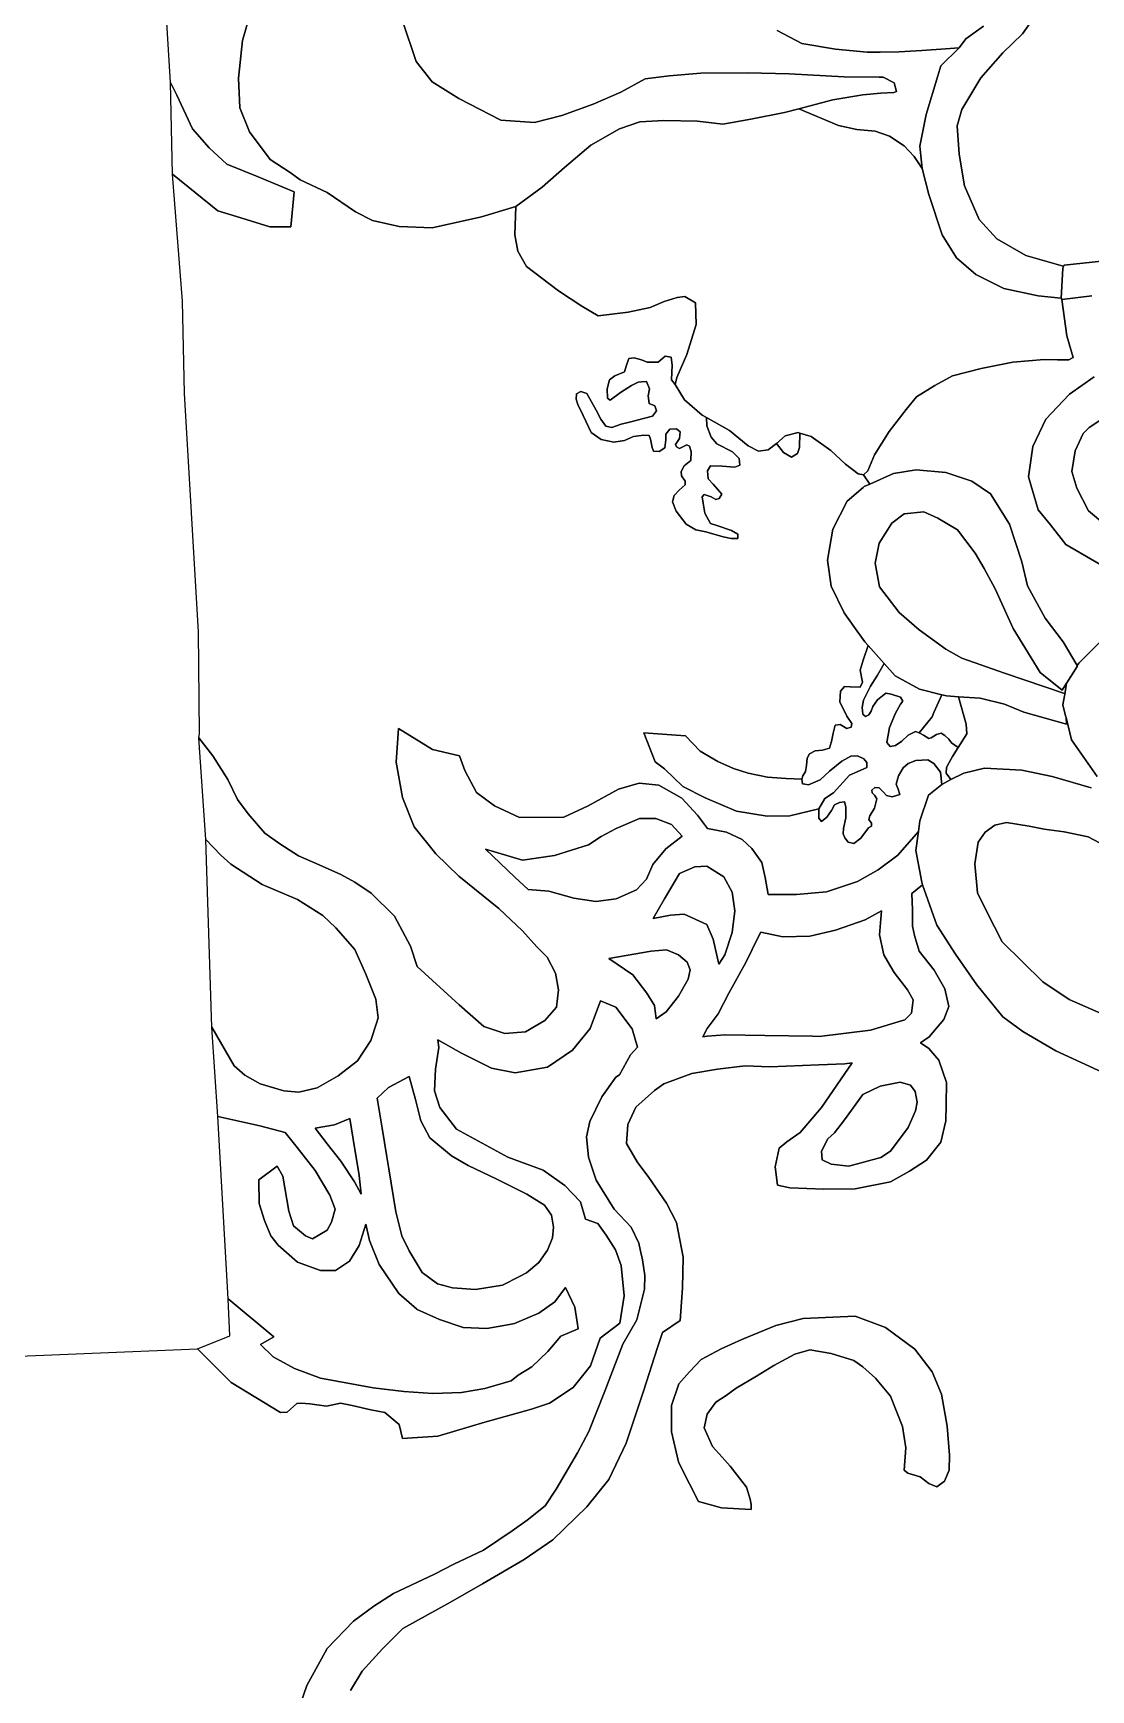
# Model space of a CAD drawing. Header units: inches. Extents: x 288635 to 1232953, y 676945 to 1655780.
# Drawn here: x 382226 to 400071, y 771791 to 799738 of the extents above; entities that cross this region are included whole.
import ezdxf

# ---------------------------------------------------------------- set-up
doc = ezdxf.new("R2010")
doc.units = ezdxf.units.IN
doc.header["$MEASUREMENT"] = 0

msp = doc.modelspace()

# ---------------------------------------------------------------- linework, layer by layer
at = {"color": 1}
for points in [[(385930.5212, 800218.0361), (385757.8008, 799613.5149), (385691.7607, 798978.5137), (385712.0808, 798480.6727), (385874.6411, 798074.2719), (386225.1618, 797606.9109), (386560.4425, 797388.4705), (386733.1628, 797261.4702), (387184.0137, 797049.8031), (387666.6147, 796724.6825), (387951.0952, 796577.3622), (388403.2161, 796475.762), (388403.2161, 796475.762), (388956.9372, 796455.442), (389790.0589, 796638.3223), (390369.1801, 796816.1227), (390355.016, 796333.654), (390400.7361, 796059.3335), (390548.0564, 795800.2529), (391086.5375, 795388.7721), (391482.7783, 795134.7716), (391757.0988, 794972.2113), (392265.0998, 795033.1714), (392635.9406, 795109.3716), (392869.621, 795210.9718), (393093.1415, 795277.0119), (393220.1417, 795297.3319), (393403.0221, 795190.6517), (393413.1821, 794824.891), (393255.7018, 794316.89), (393088.0615, 793930.8092), (393057.5814, 793808.889), (392994.9309, 793890.4323), (393007.631, 794138.0828), (392991.7559, 794271.4331), (392890.1557, 794290.4831), (392769.5055, 794185.7079), (392585.3551, 794185.7079), (392490.1049, 794230.158), (392363.1047, 794261.908), (392277.3795, 794249.208), (392229.7544, 794122.2078), (392204.3543, 794026.9576), (392039.254, 793957.1074), (391947.1788, 793890.4323), (391909.0788, 793738.032), (391918.6038, 793579.2817), (391959.8789, 793547.5316), (392134.5042, 793677.7069), (392321.8296, 793795.1821), (392432.9548, 793849.1572), (392490.1049, 793858.6822), (392572.6551, 793861.8572), (392623.4552, 793738.032), (392601.2301, 793617.3817), (392620.2802, 793493.5565), (392712.3554, 793452.2814), (392740.9304, 793369.7312), (392674.2553, 793277.6561), (392525.03, 793236.381), (392309.1296, 793182.4059), (392147.2042, 793144.3058), (391988.4539, 793087.1557), (391886.8537, 793109.3807), (391804.3035, 793226.856), (391724.9284, 793379.2563), (391569.3531, 793658.6568), (391464.5779, 793690.4069), (391391.5527, 793655.4818), (391385.2027, 793563.4066), (391416.9528, 793471.3315), (391502.6779, 793287.1811), (391639.2032, 793001.4305), (391807.4786, 792883.9553), (392023.379, 792839.5052), (392204.3543, 792864.9052), (392353.5796, 792934.7554), (392528.205, 792956.9804), (392620.2802, 792950.6304), (392642.5052, 792890.3053), (392671.0803, 792750.605), (392693.3053, 792687.1049), (392785.3805, 792680.7549), (392880.6307, 792744.255), (392899.6807, 792877.6053), (392899.6807, 792976.0305), (392966.3559, 793055.4056), (393080.6561, 793061.7556), (393140.9812, 793010.9555), (393131.4562, 792899.8303), (393064.7811, 792801.4051), (393080.6561, 792760.13), (393131.4562, 792731.555), (393252.1064, 792795.0551), (393299.7315, 792772.8301), (393328.3066, 792680.7549), (393321.9566, 792531.5296), (393207.6564, 792439.4544), (393156.8563, 792341.0292), (393166.3813, 792271.1791), (393226.7064, 792182.2789), (393226.7064, 792118.7787), (393125.1062, 792029.8786), (393039.381, 791940.9784), (393010.806, 791829.8532), (393074.3061, 791674.2779), (393242.5814, 791455.2024), (393407.6818, 791359.9522), (393572.7821, 791328.2022), (393868.0577, 791242.477), (394004.5829, 791213.9019), (394062.2733, 791212.2536), (394115.7082, 791210.7269), (394115.7082, 791283.7521), (394007.758, 791350.4272), (393763.2825, 791432.9774), (393655.3322, 791467.9024), (393556.9071, 791639.3528), (393528.332, 791810.8031), (393515.632, 791915.5783), (393547.382, 791953.6784), (393664.8573, 791918.7533), (393741.0574, 791871.1283), (393801.3825, 791887.0033), (393845.8326, 791963.2034), (393696.6073, 792128.3038), (393614.0572, 792220.379), (393601.3571, 792356.9042), (393652.1572, 792439.4544), (393849.0076, 792436.2794), (394061.7331, 792417.2293), (394147.4582, 792448.9794), (394137.9332, 792563.2796), (394023.633, 792677.5799), (393760.1075, 792810.9301), (393664.8573, 792925.2304), (393593.409, 793112.9148), (393586.9785, 793254.8967), (393971.9833, 793036.7274), (394286.9439, 792777.6469), (394464.7442, 792686.2067), (394627.3046, 792711.6068), (394769.5448, 792813.207), (394884.0597, 792661.7048), (395017.41, 792585.5047), (395122.1852, 792645.8298), (395153.9352, 792747.43), (395163.5079, 792991.3339), (395353.746, 792935.1272), (395683.9467, 792696.3667), (395932.8672, 792467.7663), (396146.2276, 792305.2059), (396232.5878, 792289.9659), (396343.9573, 792132.458), (396245.0438, 792089.0572), (396228.9773, 792075.2859), (395960.5632, 791845.2167), (395716.7228, 791372.7757), (395630.3626, 790849.5347), (395691.3227, 790407.5738), (395909.7631, 789960.5329), (396072.5606, 789730.7011), (396255.2038, 789472.8519), (396313.0987, 789408.0784), (396228.5638, 789161.3287), (396177.7637, 788993.6884), (396218.4037, 788790.488), (396177.7637, 788704.1278), (396010.1233, 788709.2078), (395913.6031, 788714.2878), (395847.563, 788638.0877), (395837.403, 788460.2873), (395954.2432, 788216.4468), (396035.5234, 788094.5266), (396025.3634, 788028.4864), (395954.2432, 788008.1664), (395842.483, 788074.2065), (395756.1228, 788064.0465), (395724.6903, 787929.4262), (395695.586, 787789.1968), (395661.1901, 787678.0716), (395544.7732, 787641.0298), (395417.773, 787630.4465), (395322.5228, 787580.1755), (395282.8352, 787506.0921), (395274.8977, 787381.7376), (395256.3768, 787281.1958), (395211.3976, 787209.7581), (395195.5225, 787154.1955), (394932.632, 787165.7314), (394617.6714, 787186.0514), (394287.4707, 787252.0916), (394043.6302, 787333.3717), (393779.4697, 787450.212), (393479.7491, 787628.0123), (393230.8286, 787882.0128), (392529.7872, 787932.8129), (392717.7476, 787445.1319), (392880.3079, 787328.2917), (393185.1085, 787028.5711), (393566.1093, 786840.6107), (394094.4303, 786612.0103), (394607.5114, 786530.7301), (394993.5921, 786535.8101), (395478.6273, 786654.132), (395478.6273, 786498.0275), (395526.2524, 786439.8191), (395616.2109, 786513.9026), (395692.9402, 786627.6736), (395743.2111, 786720.278), (395830.5238, 786757.3197), (395915.1906, 786770.5489), (395936.3573, 786685.8821), (395939.0032, 786500.6734), (395896.6698, 786323.4022), (395894.0239, 786230.7978), (395917.8365, 786162.006), (395976.0449, 786093.2142), (396071.2951, 786069.4017), (396187.712, 786156.7144), (396317.3581, 786331.3397), (396370.2749, 786360.4439), (396370.2749, 786410.7149), (396325.2956, 786474.215), (396341.1707, 786537.7151), (396420.5458, 786664.7154), (396457.5876, 786820.8199), (396423.1917, 786881.6741), (396380.8582, 786921.3617), (396378.2124, 786968.9868), (396428.4833, 787013.9661), (396497.2751, 787008.6744), (396566.0669, 786937.2368), (396624.2754, 786879.0283), (396719.5256, 786857.8616), (396846.5258, 786894.9033), (396820.0674, 786982.216), (396788.3174, 787069.5287), (396822.7133, 787209.7581), (396902.0884, 787347.3417), (396989.4011, 787418.7794), (397116.4014, 787469.0503), (397320.1309, 787476.9878), (397423.3187, 787416.1335), (397534.4439, 787270.6124), (397554.369, 787065.7208), (397333.6124, 786881.006), (397186.2921, 786449.2052), (397162.5586, 786270.2911), (396813.8497, 785869.4557), (396480.4741, 785626.0385), (396136.515, 785424.9548), (395612.639, 785250.3294), (395104.638, 785207.996), (394625.847, 785208.8427), (394575.0469, 785493.3232), (394519.1668, 785747.3238), (394351.5265, 785986.0842), (394188.9661, 786133.4045), (393924.8056, 786260.4048), (393604.765, 786321.3649), (393432.0446, 786544.8853), (393167.8841, 786834.4459), (392781.8033, 787052.8864), (392451.6027, 787083.3664), (392101.082, 786986.8462), (391588.0009, 786702.3657), (391176.5201, 786514.4053), (390429.7586, 786509.3253), (390008.1178, 786702.3657), (389708.3972, 786930.9661), (389510.2768, 787301.8069), (389418.8366, 787545.6474), (388964.1977, 787656.8519), (388387.4049, 788006.1026), (388350.3632, 787439.8932), (388456.1967, 786841.9337), (388651.9888, 786349.8077), (389022.4062, 785894.7234), (389408.6986, 785519.0143), (390080.7416, 784973.9716), (390482.9091, 784592.9708), (390726.3263, 784323.0953), (390895.6599, 784148.4699), (391038.5352, 783878.5944), (391091.452, 783598.1355), (391054.4103, 783307.0932), (390858.6182, 783084.8428), (390530.5342, 782889.0507), (390181.2835, 782862.5924), (389832.0328, 782979.0093), (389413.9903, 783349.4267), (388706.6196, 783992.1178), (388595.0503, 784334.102), (388320.7298, 784842.103), (387929.569, 785233.2638), (387655.2485, 785416.1441), (387416.488, 785543.1444), (387050.7272, 785705.7047), (386700.2065, 785858.105), (386385.2459, 786061.3054), (386136.3254, 786244.1858), (385851.8449, 786569.3064), (385674.0445, 786813.1469), (385511.4842, 787148.4276), (385257.4837, 787549.7484), (385023.8032, 787849.469), (385034.4134, 787922.364), (385013.2467, 789636.8675), (384780.4129, 793658.5422), (384743.3711, 795214.2953), (384575.0475, 797358.9218), (385341.7387, 796741.4816), (385657.0896, 796642.6403), (386220.9708, 796469.92), (386571.4915, 796469.92), (386627.3716, 797059.2012), (386022.8504, 797313.2017), (385494.5293, 797526.5621), (385194.8087, 797805.9627), (384915.4082, 798126.0033), (384651.2476, 798689.8844), (384544.5674, 798903.2449), (384427.1769, 800842.3271)], [(388455.7096, 799946.4673), (388688.5434, 799258.5492), (388958.4189, 798914.5902), (389408.2115, 798634.1313), (390115.1796, 798269.0056), (390684.1407, 798233.4455), (391146.4216, 798350.2857), (391674.7427, 798538.2461), (392142.1036, 798741.4465), (392553.5844, 798964.967), (392954.9052, 799015.7671), (393488.3063, 799061.4872), (394285.8679, 799066.5672), (394981.8293, 799051.3271), (395911.4712, 799000.527), (396500.2964, 798995.9625), (396566.7925, 798995.447), (396749.6728, 798898.9268), (396790.3129, 798751.6065), (396744.5928, 798736.3665), (396526.1524, 798726.2065), (396226.4318, 798695.7264), (395718.4308, 798614.4463), (395144.3896, 798462.046), (394900.5491, 798401.0858), (394331.588, 798289.3256), (393864.2271, 798202.9655), (393432.4262, 798253.7656), (392868.5451, 798263.9256), (392462.1443, 798243.6055), (392116.7036, 798121.6853), (391634.1026, 797847.3647), (391192.1417, 797471.444), (390811.141, 797141.2433), (390369.1801, 796816.1227), (389790.0589, 796638.3223), (388956.9372, 796455.442), (388403.2161, 796475.762), (387951.0952, 796577.3622), (387666.6147, 796724.6825), (387184.0137, 797049.8031), (386733.1628, 797261.4702), (386560.4425, 797388.4705), (386225.1618, 797606.9109), (385874.6411, 798074.2719), (385712.0808, 798480.6727), (385691.7607, 798978.5137), (385757.8008, 799613.5149), (385930.5212, 800218.0361)], [(394776.0536, 799783.2719), (395192.6144, 799564.8315), (395761.5756, 799468.3113), (395761.5756, 799468.3113), (396294.9766, 799417.5112), (396516.1128, 799419.5779), (396838.5377, 799422.5912), (397219.5385, 799442.9113), (397615.7793, 799473.3913), (397849.4598, 799488.6314), (397538.4326, 799185.868), (397487.0358, 799016.9928), (397289.5121, 798367.9864), (397187.9119, 797829.5053), (397223.472, 797453.5846), (397090.6862, 797658.055), (396921.3525, 797835.8553), (396671.5853, 798000.9557), (396430.2848, 798085.6225), (396121.2509, 798115.2559), (395812.2169, 798178.756), (395144.3896, 798462.046), (395718.4308, 798614.4463), (396226.4318, 798695.7264), (396526.1524, 798726.2065), (396744.5928, 798736.3665), (396790.3129, 798751.6065), (396749.6728, 798898.9268), (396566.7925, 798995.447), (396500.2964, 798995.9625), (395911.4712, 799000.527), (394981.8293, 799051.3271), (394285.8679, 799066.5672), (393488.3063, 799061.4872), (392954.9052, 799015.7671), (392553.5844, 798964.967), (392142.1036, 798741.4465), (391674.7427, 798538.2461), (391146.4216, 798350.2857), (390684.1407, 798233.4455), (390115.1796, 798269.0056), (389408.2115, 798634.1313), (388958.4189, 798914.5902), (388688.5434, 799258.5492), (388455.7096, 799946.4673)], [(399174.1959, 800090.1099), (398920.1954, 799729.4291), (398584.9147, 799404.3085), (398214.074, 798982.6676), (397894.0333, 798449.2666), (397817.8332, 798174.946), (397848.3132, 797697.4251), (397939.7534, 797164.024), (398183.5939, 796595.0629), (398483.3145, 796269.9422), (398976.0755, 795985.4616), (399605.9967, 795807.6613), (399604.9371, 795788.9424), (399598.8547, 795769.6814), (399570.5498, 795269.626), (399565.7858, 795270.0535), (399179.2759, 795304.7403), (398605.2347, 795431.7405), (398127.7138, 795665.421), (397802.5931, 795949.9016), (397563.8327, 796335.9823), (397335.2322, 797016.7037), (397223.472, 797453.5846), (397187.9119, 797829.5053), (397289.5121, 798367.9864), (397487.0358, 799016.9928), (397538.4326, 799185.868), (397849.4598, 799488.6314), (397961.22, 799641.0317), (398260.9406, 799854.3921)], [(400615.2234, 795930.482), (399619.5102, 795823.625), (399617.9661, 795818.7355), (399614.2185, 795818.3333), (399614.2185, 795818.3333), (399604.9371, 795788.9424), (399605.9967, 795807.6613), (398976.0755, 795985.4616), (398483.3145, 796269.9422), (398183.5939, 796595.0629), (397939.7534, 797164.024), (397848.3132, 797697.4251), (397817.8332, 798174.946), (397894.0333, 798449.2666), (398214.074, 798982.6676), (398584.9147, 799404.3085), (398920.1954, 799729.4291), (399174.1959, 800090.1099)], [(398260.9406, 799854.3921), (397961.22, 799641.0317), (397849.4598, 799488.6314), (397615.7793, 799473.3913), (397219.5385, 799442.9113), (396838.5377, 799422.5912), (396516.1128, 799419.5779), (396294.9766, 799417.5112), (395761.5756, 799468.3113), (395192.6144, 799564.8315), (394776.0536, 799783.2719)], [(400086.6594, 795305.2523), (399578.8198, 795246.0865), (399578.1621, 795250.6851), (399575.5167, 795269.1802), (399570.5498, 795269.626), (399598.8547, 795769.6814), (399604.9371, 795788.9424), (399614.2185, 795818.3333), (399617.9661, 795818.7355), (399619.5102, 795823.625), (400615.2234, 795930.482)], [(400360.9799, 789605.4809), (399873.5107, 789118.0116), (399868.219, 789112.7199), (399841.5901, 789070.1138), (399602.9305, 789472.8519), (399298.1299, 789869.0927), (399003.4893, 790412.6538), (398906.9691, 790819.0546), (398698.6887, 791454.0559), (398378.6481, 791967.1369), (398063.6875, 792180.4973), (397621.7266, 792327.8176), (397123.8856, 792373.5377), (396742.8848, 792307.4976), (396343.9573, 792132.458), (396232.5878, 792289.9659), (396308.7879, 792356.006), (396420.5481, 792625.2466), (396669.4686, 793016.4074), (396953.9492, 793392.3281), (397126.6696, 793600.6085), (397436.5502, 793793.6489), (397736.2708, 793956.2092), (398218.8717, 794083.2095), (398752.2728, 794189.8897), (399280.5939, 794230.5298), (399509.1943, 794225.4498), (399697.1547, 794225.4498), (399773.3549, 794266.0899), (399666.6746, 794631.8506), (399578.8198, 795246.0865), (400086.6594, 795305.2523)], [(400239.0597, 790768.8032), (399649.7785, 791114.2439), (399387.3174, 791442.3203), (399182.4176, 791698.4451), (399019.8573, 792252.1662), (399090.9774, 792765.2472), (399309.4178, 793227.5281), (399705.6586, 793644.089), (399706.4205, 793644.6186), (399710.9503, 793649.3807), (400127.5112, 793938.9413)], [(400127.5112, 793938.9413), (399710.9503, 793649.3807), (399706.4205, 793644.6186), (399705.6586, 793644.089), (399309.4178, 793227.5281), (399090.9774, 792765.2472), (399019.8573, 792252.1662), (399182.4176, 791698.4451), (399387.3174, 791442.3203), (399649.7785, 791114.2439), (400239.0597, 790768.8032)], [(400716.5807, 793532.3288), (400040.9393, 793085.2879), (399939.5508, 792983.8993), (399807.4705, 792694.3388), (399751.5904, 792343.8181), (399832.8706, 792064.4175), (400030.991, 791678.3367), (400307.8606, 791447.612)], [(400178.0996, 787197.5561), (399746.2987, 787817.3173), (399652.1691, 788193.836), (399644.8421, 788223.1438), (399598.9784, 788406.5985), (399625.1641, 788557.6698), (399629.3474, 788581.8043), (399662.3214, 788772.0383), (399663.0377, 788776.171), (399841.4793, 789056.0794), (399837.2642, 789063.1923), (399841.5901, 789070.1138), (399868.219, 789112.7199), (399873.5107, 789118.0116), (400360.9799, 789605.4809)], [(400076.8179, 787008.0063), (399416.4165, 787201.0467), (398908.4155, 787302.6469), (398278.4943, 787338.207), (397927.9736, 787256.9268), (397708.429, 787150.3832), (397629.6941, 787254.7374), (397637.6316, 787349.9876), (397679.965, 787432.0086), (397735.5276, 787537.8421), (397830.7778, 787686.0091), (397977.9923, 787919.2662), (397967.8322, 788081.8265), (397839.0312, 788543.8869), (398200.8477, 788517.81), (398612.3286, 788416.2098), (398942.5292, 788284.1295), (398942.5292, 788284.1295), (399658.8106, 788080.9291), (399652.1691, 788193.836), (399746.2987, 787817.3173), (400178.0996, 787197.5561)], [(386734.1751, 771555.9646), (386845.9353, 771865.8452), (387186.296, 772490.6864), (387633.3369, 772947.8873), (387973.6976, 773201.8878), (388303.8982, 773415.2483), (388999.8596, 773740.3689), (389324.9803, 773913.0893), (389822.8213, 774146.7697), (390305.4222, 774471.8904), (390559.4227, 774654.7707), (390864.2233, 774893.5312), (391052.1837, 775178.0118), (391255.3841, 775533.6125), (391407.7844, 775787.613), (391601.9396, 776151.8295), (391871.1801, 776832.5508), (392175.9807, 777625.0324), (392411.8313, 778034.2191), (392538.8316, 778552.3801), (392543.9116, 778780.9806), (392508.3515, 779045.1411), (392466.9526, 779220.2902), (392442.3114, 779324.5417), (392315.3111, 779598.8622), (392030.8305, 779898.5828), (391726.0299, 780391.3438), (391593.9497, 780777.4246), (391563.4696, 781117.7853), (391619.3497, 781376.8658), (391822.5501, 781793.4266), (392056.2306, 782128.7073), (392116.3741, 782167.7749), (392304.2824, 782501.1973), (392421.5853, 782631.3553), (392329.6824, 782943.1581), (392055.3619, 783308.9189), (391800.5367, 783412.9268), (391625.9114, 782947.2592), (391324.2858, 782582.1335), (390900.9516, 782296.3829), (390355.9089, 782201.1327), (389959.0331, 782280.5079), (389451.032, 782529.2167), (389052.1344, 782754.1928), (389070.0313, 782628.4886), (389014.1512, 782262.7278), (388998.9111, 781896.9671), (389085.2713, 781617.5665), (389369.7519, 781251.8058), (390233.3536, 780779.3649), (390832.7948, 780555.8444), (391198.5555, 780301.8439), (391462.7161, 780022.4433), (391545.2662, 779732.8475), (391753.5467, 779656.6473), (391890.7069, 779458.5269), (392053.2673, 779214.6865), (392144.7074, 778950.5259), (392195.5075, 778437.4449), (392124.3874, 777975.164), (391789.9, 777726.6326), (391627.3396, 777259.2717), (391337.7791, 776893.5109), (390936.4583, 776629.3504), (390631.6577, 776527.7502), (389848.9974, 776305.5844), (389051.4358, 776071.904), (388457.0746, 776031.2639), (388401.1945, 776264.9444), (388157.354, 776468.1448), (387923.6736, 776513.8648), (387608.7129, 776590.065), (387410.5925, 776625.6251), (387176.9121, 776574.825), (386892.4315, 776615.4651), (386750.1912, 776625.6251), (386673.9911, 776620.5451), (386511.4307, 776478.3048), (386399.6705, 776468.1448), (385566.5489, 776976.1458), (384997.5877, 777545.1069), (385546.2288, 777763.5473), (385515.4573, 778388.9555), (386283.8089, 777747.6042), (386064.3898, 777616.2271), (386272.6703, 777407.9466), (386633.351, 777209.8262), (387075.3119, 777047.2659), (387964.3136, 776884.7056), (388477.3947, 776823.7455), (388970.1557, 776788.1854), (389452.7566, 776808.5054), (389843.9174, 776874.5456), (390291.297, 777005.2712), (390408.1372, 777101.7914), (390636.7377, 777238.9516), (390911.0582, 777498.0322), (391129.4986, 777757.1127), (391418.266, 777883.7238), (391401.3851, 777992.6825), (391362.3859, 778244.4045), (391204.9056, 778579.6852), (391025.8352, 778335.88), (390756.5947, 778147.9196), (390387.478, 777988.4247), (390345.1138, 777970.1192), (390264.1035, 777956.0305), (389877.7529, 777888.8391), (389481.5121, 777904.0791), (389080.1913, 778036.1594), (388704.2706, 778208.8797), (388701.6923, 778211.1199), (388394.3899, 778478.1203), (388064.1893, 778965.8012), (387901.6289, 779372.202), (387839.8788, 779648.4527), (387726.3686, 779289.6519), (387563.8083, 779020.4113), (387325.0478, 778868.011), (387076.1273, 778868.011), (386684.9665, 779005.1713), (386359.8459, 779294.7319), (386237.9256, 779452.2122), (386131.2454, 779711.2927), (386039.8052, 779995.7733), (386034.7252, 780397.0941), (386344.6058, 780625.6946), (386441.126, 780458.0542), (386537.6462, 779868.773), (386618.9264, 779619.8525), (386822.1268, 779452.2122), (386938.967, 779401.4121), (387187.8875, 779543.6524), (387259.0077, 779680.8127), (387319.9678, 779899.2531), (387233.6076, 780138.0136), (386984.6871, 780554.5744), (386680.3247, 780938.071), (386476.6861, 781194.6557), (386049.9652, 781306.4159), (385343.8438, 781463.8962), (385242.2436, 782967.5792), (385618.1644, 782317.3379), (385795.9647, 782159.8576), (386055.0453, 782012.5373), (386456.3661, 781895.6971), (386710.3666, 781875.3771), (387020.2472, 781946.4972), (387370.7679, 782149.6976), (387695.8885, 782403.6981), (387924.489, 782744.0588), (388017.8004, 783039.5451), (388046.4092, 783130.1396), (388005.7692, 783445.1002), (387838.1288, 783861.661), (387655.2485, 784278.2219), (387335.2078, 784643.9826), (387111.6874, 784852.263), (386684.9665, 785121.5035), (386090.6053, 785375.5041), (385562.2843, 785720.9447), (385389.833, 785869.1924), (385140.6434, 786137.5056), (385023.8032, 787849.469), (385257.4837, 787549.7484), (385511.4842, 787148.4276), (385674.0445, 786813.1469), (385851.8449, 786569.3064), (386136.3254, 786244.1858), (386385.2459, 786061.3054), (386700.2065, 785858.105), (387050.7272, 785705.7047), (387416.488, 785543.1444), (387655.2485, 785416.1441), (387929.569, 785233.2638), (388320.7298, 784842.103), (388595.0503, 784334.102), (388706.6196, 783992.1178), (389413.9903, 783349.4267), (389832.0328, 782979.0093), (390181.2835, 782862.5924), (390530.5342, 782889.0507), (390858.6182, 783084.8428), (391054.4103, 783307.0932), (391091.452, 783598.1355), (391038.5352, 783878.5944), (390895.6599, 784148.4699), (390726.3263, 784323.0953), (390482.9091, 784592.9708), (390080.7416, 784973.9716), (389408.6986, 785519.0143), (389022.4062, 785894.7234), (388651.9888, 786349.8077), (388456.1967, 786841.9337), (388350.3632, 787439.8932), (388387.4049, 788006.1026), (388964.1977, 787656.8519), (389418.8366, 787545.6474), (389510.2768, 787301.8069), (389708.3972, 786930.9661), (390008.1178, 786702.3657), (390008.1178, 786702.3657), (390429.7586, 786509.3253), (391176.5201, 786514.4053), (391588.0009, 786702.3657), (392101.082, 786986.8462), (392451.6027, 787083.3664), (392781.8033, 787052.8864), (393167.8841, 786834.4459), (393432.0446, 786544.8853), (393604.765, 786321.3649), (393924.8056, 786260.4048), (394188.9661, 786133.4045), (394351.5265, 785986.0842), (394519.1668, 785747.3238), (394575.0469, 785493.3232), (394625.847, 785208.8427), (395104.638, 785207.996), (395612.639, 785250.3294), (396136.515, 785424.9548), (396480.4741, 785626.0385), (396813.8497, 785869.4557), (397162.5586, 786270.2911), (397120.252, 785951.3642), (397216.7721, 785417.9631), (397232.1948, 785373.8543), (397049.8806, 785227.5135), (397060.0406, 784948.1129), (397060.0406, 784673.7924), (397095.6007, 784516.3121), (397171.8008, 784252.1515), (397425.8013, 783932.1109), (397608.6817, 783617.1503), (397674.7218, 783317.4297), (397588.3617, 783098.9892), (397344.5212, 782804.3486), (397198.6214, 782708.6019), (397336.9012, 782607.9568), (397504.5415, 782414.9165), (397636.6218, 782038.9957), (397631.5417, 781663.075), (397621.3817, 781388.7544), (397540.1016, 781028.0737), (397296.2611, 780728.3531), (397011.7805, 780540.3927), (396923.7691, 780491.4975), (396691.7399, 780362.5924), (396092.2987, 780240.6721), (395563.9776, 780235.5921), (394989.9365, 780260.9922), (394786.7361, 780306.7122), (394746.096, 780616.5929), (394812.1361, 780926.4735), (394939.1364, 781038.2337), (395167.7368, 781195.714), (395528.4175, 781617.3549), (396044.978, 782370.0622), (395922.1183, 782352.2277), (395480.1574, 782336.9877), (394657.1958, 782301.4276), (394240.635, 782316.6677), (393773.274, 782260.7875), (393341.4732, 782189.6674), (392869.0322, 782011.867), (392711.5519, 781900.1068), (392391.5113, 781620.7063), (392259.431, 781326.0657), (392239.111, 781006.025), (392416.9113, 780696.1444), (392615.0317, 780431.9839), (392909.6723, 780000.183), (393082.3926, 779675.0624), (393194.1529, 779090.8612), (393178.9128, 778567.6202), (393143.3528, 778024.0591), (392841.4621, 777818.0728), (392760.1819, 777564.0723), (392521.4214, 776827.4708), (392231.8609, 775953.7091), (391936.1055, 775340.5721), (391565.2647, 774878.2912), (390991.2236, 774324.5701), (390508.6226, 773989.2894), (389807.5812, 773577.8086), (389269.1001, 773273.008), (388461.3785, 772825.9671), (388121.0179, 772480.5264), (387775.5772, 772104.6056), (387582.5368, 771779.485)], [(400259.6982, 782212.4767), (399477.3767, 782573.1574), (398923.6556, 782898.2781), (398588.3749, 783147.1986), (398146.414, 783685.6797), (397785.7333, 784203.8407), (397470.7727, 784691.5217), (397232.1948, 785373.8543), (397216.7721, 785417.9631), (397120.252, 785951.3642), (397162.5586, 786270.2911), (397186.2921, 786449.2052), (397333.6124, 786881.006), (397554.369, 787065.7208), (397708.429, 787150.3832), (397927.9736, 787256.9268), (398278.4943, 787338.207), (398908.4155, 787302.6469), (399416.4165, 787201.0467), (400076.8179, 787008.0063)], [(400310.4983, 786027.5643), (400026.0178, 786179.9646), (399619.617, 786266.3248), (399284.3363, 786312.0449), (399030.3358, 786362.845), (398649.335, 786423.8051), (398451.2146, 786378.085), (398288.6543, 786261.2448), (398171.8141, 786093.6045), (398115.9339, 785722.7637), (398156.574, 785235.0828), (398314.0543, 784915.0421), (398573.1349, 784412.1211), (399258.9362, 783736.4798), (399705.9771, 783436.7592), (400422.2586, 783121.7985)], [(400422.2586, 783121.7985), (399705.9771, 783436.7592), (399258.9362, 783736.4798), (398573.1349, 784412.1211), (398314.0543, 784915.0421), (398156.574, 785235.0828), (398115.9339, 785722.7637), (398171.8141, 786093.6045), (398288.6543, 786261.2448), (398451.2146, 786378.085), (398649.335, 786423.8051), (399030.3358, 786362.845), (399284.3363, 786312.0449), (399619.617, 786266.3248), (400026.0178, 786179.9646), (400310.4983, 786027.5643)], [(387582.5368, 771779.485), (387775.5772, 772104.6056), (388121.0179, 772480.5264), (388461.3785, 772825.9671), (389269.1001, 773273.008), (389807.5812, 773577.8086), (390508.6226, 773989.2894), (390991.2236, 774324.5701), (391565.2647, 774878.2912), (391936.1055, 775340.5721), (392231.8609, 775953.7091), (392521.4214, 776827.4708), (392760.1819, 777564.0723), (392841.4621, 777818.0728), (393143.3528, 778024.0591), (393178.9128, 778567.6202), (393194.1529, 779090.8612), (393082.3926, 779675.0624), (392909.6723, 780000.183), (392615.0317, 780431.9839), (392416.9113, 780696.1444), (392239.111, 781006.025), (392259.431, 781326.0657), (392391.5113, 781620.7063), (392711.5519, 781900.1068), (392869.0322, 782011.867), (393341.4732, 782189.6674), (393773.274, 782260.7875), (394240.635, 782316.6677), (394657.1958, 782301.4276), (395480.1574, 782336.9877), (395922.1183, 782352.2277), (396044.978, 782370.0622), (395528.4175, 781617.3549), (395167.7368, 781195.714), (394939.1364, 781038.2337), (394812.1361, 780926.4735), (394746.096, 780616.5929), (394786.7361, 780306.7122), (394989.9365, 780260.9922), (395563.9776, 780235.5921), (396092.2987, 780240.6721), (396691.7399, 780362.5924), (396923.7691, 780491.4975), (397011.7805, 780540.3927), (397296.2611, 780728.3531), (397540.1016, 781028.0737), (397621.3817, 781388.7544), (397631.5417, 781663.075), (397636.6218, 782038.9957), (397504.5415, 782414.9165), (397336.9012, 782607.9568), (397198.6214, 782708.6019), (397344.5212, 782804.3486), (397588.3617, 783098.9892), (397674.7218, 783317.4297), (397608.6817, 783617.1503), (397425.8013, 783932.1109), (397171.8008, 784252.1515), (397095.6007, 784516.3121), (397060.0406, 784673.7924), (397060.0406, 784948.1129), (397049.8806, 785227.5135), (397232.1948, 785373.8543), (397470.7727, 784691.5217), (397785.7333, 784203.8407), (398146.414, 783685.6797), (398588.3749, 783147.1986), (398923.6556, 782898.2781), (399477.3767, 782573.1574), (400259.6982, 782212.4767)], [(376666.9245, 777201.8191), (384997.5877, 777545.1069), (385566.5489, 776976.1458), (386399.6705, 776468.1448), (386511.4307, 776478.3048), (386673.9911, 776620.5451), (386750.1912, 776625.6251), (386892.4315, 776615.4651), (387176.9121, 776574.825), (387410.5925, 776625.6251), (387608.7129, 776590.065), (387923.6736, 776513.8648), (388157.354, 776468.1448), (388401.1945, 776264.9444), (388457.0746, 776031.2639), (389051.4358, 776071.904), (389848.9974, 776305.5844), (390631.6577, 776527.7502), (390936.4583, 776629.3504), (391337.7791, 776893.5109), (391627.3396, 777259.2717), (391789.9, 777726.6326), (392124.3874, 777975.164), (392195.5075, 778437.4449), (392144.7074, 778950.5259), (392053.2673, 779214.6865), (391890.7069, 779458.5269), (391753.5467, 779656.6473), (391545.2662, 779732.8475), (391462.7161, 780022.4433), (391198.5555, 780301.8439), (390832.7948, 780555.8444), (390233.3536, 780779.3649), (389369.7519, 781251.8058), (389085.2713, 781617.5665), (388998.9111, 781896.9671), (389014.1512, 782262.7278), (389070.0313, 782628.4886), (389052.1344, 782754.1928), (389451.032, 782529.2167), (389959.0331, 782280.5079), (390355.9089, 782201.1327), (390900.9516, 782296.3829), (391324.2858, 782582.1335), (391625.9114, 782947.2592), (391800.5367, 783412.9268), (392055.3619, 783308.9189), (392329.6824, 782943.1581), (392421.5853, 782631.3553), (392304.2824, 782501.1973), (392304.2824, 782501.1973), (392116.3741, 782167.7749), (392056.2306, 782128.7073), (391822.5501, 781793.4266), (391619.3497, 781376.8658), (391563.4696, 781117.7853), (391593.9497, 780777.4246), (391726.0299, 780391.3438), (392030.8305, 779898.5828), (392315.3111, 779598.8622), (392442.3114, 779324.5417), (392466.9526, 779220.2902), (392508.3515, 779045.1411), (392543.9116, 778780.9806), (392538.8316, 778552.3801), (392411.8313, 778034.2191), (392175.9807, 777625.0324), (391871.1801, 776832.5508), (391601.9396, 776151.8295), (391407.7844, 775787.613), (391255.3841, 775533.6125), (391052.1837, 775178.0118), (390864.2233, 774893.5312), (390559.4227, 774654.7707), (390305.4222, 774471.8904), (389822.8213, 774146.7697), (389324.9803, 773913.0893), (388999.8596, 773740.3689), (388303.8982, 773415.2483), (387973.6976, 773201.8878), (387633.3369, 772947.8873), (387186.296, 772490.6864), (386845.9353, 771865.8452), (386734.1751, 771555.9646)]]:
    msp.add_lwpolyline(points, dxfattribs=at)
for points in [[(386571.4915, 796469.92), (386220.9708, 796469.92), (385657.0896, 796642.6403), (385341.7387, 796741.4816), (384575.0475, 797358.9218), (384544.5674, 798903.2449), (384651.2476, 798689.8844), (384915.4082, 798126.0033), (385194.8087, 797805.9627), (385494.5293, 797526.5621), (386022.8504, 797313.2017), (386627.3716, 797059.2012), (386571.4915, 796469.92)], [(395144.3896, 798462.046), (395812.2169, 798178.756), (396121.2509, 798115.2559), (396430.2848, 798085.6225), (396671.5853, 798000.9557), (396921.3525, 797835.8553), (397090.6862, 797658.055), (397223.472, 797453.5846), (397335.2322, 797016.7037), (397563.8327, 796335.9823), (397802.5931, 795949.9016), (398127.7138, 795665.421), (398605.2347, 795431.7405), (399179.2759, 795304.7403), (399565.7858, 795270.0535), (399570.5498, 795269.626), (399575.5167, 795269.1802), (399578.1621, 795250.6851), (399578.8198, 795246.0865), (399666.6746, 794631.8506), (399773.3549, 794266.0899), (399697.1547, 794225.4498), (399509.1943, 794225.4498), (399280.5939, 794230.5298), (398752.2728, 794189.8897), (398218.8717, 794083.2095), (397736.2708, 793956.2092), (397436.5502, 793793.6489), (397126.6696, 793600.6085), (396953.9492, 793392.3281), (396669.4686, 793016.4074), (396420.5481, 792625.2466), (396308.7879, 792356.006), (396232.5878, 792289.9659), (396146.2276, 792305.2059), (395932.8672, 792467.7663), (395683.9467, 792696.3667), (395353.746, 792935.1272), (395163.5079, 792991.3339), (395130.2256, 793001.1673), (394911.7851, 792945.2872), (394769.5448, 792813.207), (394627.3046, 792711.6068), (394464.7442, 792686.2067), (394286.9439, 792777.6469), (393971.9833, 793036.7274), (393586.9785, 793254.8967), (393514.7823, 793295.8079), (393215.0617, 793554.8884), (393057.5814, 793808.889), (393088.0615, 793930.8092), (393255.7018, 794316.89), (393413.1821, 794824.891), (393403.0221, 795190.6517), (393220.1417, 795297.3319), (393093.1415, 795277.0119), (392869.621, 795210.9718), (392635.9406, 795109.3716), (392265.0998, 795033.1714), (391757.0988, 794972.2113), (391482.7783, 795134.7716), (391086.5375, 795388.7721), (390548.0564, 795800.2529), (390400.7361, 796059.3335), (390355.016, 796333.654), (390369.1801, 796816.1227), (390811.141, 797141.2433), (391192.1417, 797471.444), (391634.1026, 797847.3647), (392116.7036, 798121.6853), (392462.1443, 798243.6055), (392868.5451, 798263.9256), (393432.4262, 798253.7656), (393864.2271, 798202.9655), (394331.588, 798289.3256), (394900.5491, 798401.0858), (395144.3896, 798462.046)], [(392991.7559, 794271.4331), (393007.631, 794138.0828), (392994.9309, 793890.4323), (393057.5814, 793808.889), (393215.0617, 793554.8884), (393514.7823, 793295.8079), (393586.9785, 793254.8967), (393593.409, 793112.9148), (393664.8573, 792925.2304), (393760.1075, 792810.9301), (394023.633, 792677.5799), (394137.9332, 792563.2796), (394147.4582, 792448.9794), (394061.7331, 792417.2293), (393849.0076, 792436.2794), (393652.1572, 792439.4544), (393601.3571, 792356.9042), (393614.0572, 792220.379), (393696.6073, 792128.3038), (393845.8326, 791963.2034), (393801.3825, 791887.0033), (393741.0574, 791871.1283), (393664.8573, 791918.7533), (393547.382, 791953.6784), (393515.632, 791915.5783), (393528.332, 791810.8031), (393556.9071, 791639.3528), (393655.3322, 791467.9024), (393763.2825, 791432.9774), (394007.758, 791350.4272), (394115.7082, 791283.7521), (394115.7082, 791210.7269), (394062.2733, 791212.2536), (394004.5829, 791213.9019), (393868.0577, 791242.477), (393572.7821, 791328.2022), (393407.6818, 791359.9522), (393242.5814, 791455.2024), (393074.3061, 791674.2779), (393010.806, 791829.8532), (393039.381, 791940.9784), (393125.1062, 792029.8786), (393226.7064, 792118.7787), (393226.7064, 792182.2789), (393166.3813, 792271.1791), (393156.8563, 792341.0292), (393207.6564, 792439.4544), (393321.9566, 792531.5296), (393328.3066, 792680.7549), (393299.7315, 792772.8301), (393252.1064, 792795.0551), (393131.4562, 792731.555), (393080.6561, 792760.13), (393064.7811, 792801.4051), (393131.4562, 792899.8303), (393140.9812, 793010.9555), (393080.6561, 793061.7556), (392966.3559, 793055.4056), (392899.6807, 792976.0305), (392899.6807, 792877.6053), (392880.6307, 792744.255), (392785.3805, 792680.7549), (392693.3053, 792687.1049), (392671.0803, 792750.605), (392642.5052, 792890.3053), (392620.2802, 792950.6304), (392528.205, 792956.9804), (392353.5796, 792934.7554), (392204.3543, 792864.9052), (392023.379, 792839.5052), (391807.4786, 792883.9553), (391639.2032, 793001.4305), (391502.6779, 793287.1811), (391416.9528, 793471.3315), (391385.2027, 793563.4066), (391391.5527, 793655.4818), (391464.5779, 793690.4069), (391569.3531, 793658.6568), (391724.9284, 793379.2563), (391804.3035, 793226.856), (391886.8537, 793109.3807), (391988.4539, 793087.1557), (392147.2042, 793144.3058), (392309.1296, 793182.4059), (392525.03, 793236.381), (392674.2553, 793277.6561), (392740.9304, 793369.7312), (392712.3554, 793452.2814), (392620.2802, 793493.5565), (392601.2301, 793617.3817), (392623.4552, 793738.032), (392572.6551, 793861.8572), (392490.1049, 793858.6822), (392432.9548, 793849.1572), (392321.8296, 793795.1821), (392134.5042, 793677.7069), (391959.8789, 793547.5316), (391918.6038, 793579.2817), (391909.0788, 793738.032), (391947.1788, 793890.4323), (392039.254, 793957.1074), (392204.3543, 794026.9576), (392229.7544, 794122.2078), (392277.3795, 794249.208), (392363.1047, 794261.908), (392490.1049, 794230.158), (392585.3551, 794185.7079), (392769.5055, 794185.7079), (392890.1557, 794290.4831), (392991.7559, 794271.4331)], [(401299.3623, 791228.1111), (401245.1134, 791216.0558), (400930.1528, 791226.2158), (400671.0723, 791266.8559), (400335.7916, 791424.3362), (400307.8606, 791447.612), (400030.991, 791678.3367), (399832.8706, 792064.4175), (399751.5904, 792343.8181), (399807.4705, 792694.3388), (399939.5508, 792983.8993), (400040.9393, 793085.2879), (400716.5807, 793532.3288), (401224.5817, 793694.8891), (401241.2173, 793696.2307), (401248.0671, 793696.7831), (401394.1603, 793252.4162), (401612.6008, 792861.2554), (401489.9922, 792510.7761), (401398.552, 791860.5348), (401332.5119, 791388.0938), (401299.3623, 791228.1111)], [(395122.1852, 792645.8298), (395017.41, 792585.5047), (394884.0597, 792661.7048), (394769.5448, 792813.207), (394911.7851, 792945.2872), (395130.2256, 793001.1673), (395163.5079, 792991.3339), (395153.9352, 792747.43), (395122.1852, 792645.8298)], [(398378.6481, 791967.1369), (398698.6887, 791454.0559), (398906.9691, 790819.0546), (399003.4893, 790412.6538), (399298.1299, 789869.0927), (399602.9305, 789472.8519), (399841.5901, 789070.1138), (399837.2642, 789063.1923), (399841.4793, 789056.0794), (399663.0377, 788776.171), (399662.3214, 788772.0383), (399587.6905, 788654.9703), (399216.8498, 788954.6909), (398759.6488, 789696.3724), (398454.8482, 790361.8537), (398271.9679, 790707.2944), (398119.5676, 790966.3749), (397819.847, 791357.5357), (397489.6463, 791555.6561), (397250.8858, 791662.3363), (396920.6852, 791626.7762), (396712.4048, 791469.2959), (396499.0443, 791134.0152), (396433.0042, 790798.7346), (396504.1243, 790397.4138), (396839.405, 789965.6129), (397174.6857, 789670.9723), (397621.7266, 789345.8517), (397896.0471, 789193.4514), (398612.3286, 788939.4509), (399628.3306, 788599.0902), (399629.3474, 788581.8043), (399625.1641, 788557.6698), (399598.9784, 788406.5985), (399644.8421, 788223.1438), (399652.1691, 788193.836), (399658.8106, 788080.9291), (398942.5292, 788284.1295), (398612.3286, 788416.2098), (398200.8477, 788517.81), (397839.0312, 788543.8869), (397636.9666, 788558.4501), (397558.7835, 788577.5615), (397179.7657, 788670.2103), (396768.2849, 788898.8108), (396585.8336, 789102.9394), (396313.0987, 789408.0784), (396255.2038, 789472.8519), (396072.5606, 789730.7011), (395909.7631, 789960.5329), (395691.3227, 790407.5738), (395630.3626, 790849.5347), (395716.7228, 791372.7757), (395960.5632, 791845.2167), (396228.9773, 792075.2859), (396245.0438, 792089.0572), (396343.9573, 792132.458), (396742.8848, 792307.4976), (397123.8856, 792373.5377), (397621.7266, 792327.8176), (398063.6875, 792180.4973), (398378.6481, 791967.1369)], [(399216.8498, 788954.6909), (399587.6905, 788654.9703), (399662.3214, 788772.0383), (399629.3474, 788581.8043), (399628.3306, 788599.0902), (398612.3286, 788939.4509), (397896.0471, 789193.4514), (397621.7266, 789345.8517), (397174.6857, 789670.9723), (396839.405, 789965.6129), (396504.1243, 790397.4138), (396433.0042, 790798.7346), (396499.0443, 791134.0152), (396712.4048, 791469.2959), (396920.6852, 791626.7762), (397250.8858, 791662.3363), (397489.6463, 791555.6561), (397819.847, 791357.5357), (398119.5676, 790966.3749), (398271.9679, 790707.2944), (398454.8482, 790361.8537), (398759.6488, 789696.3724), (399216.8498, 788954.6909)], [(396355.564, 788724.4478), (396232.6913, 788487.6982), (396214.1704, 788363.3438), (396222.1079, 788249.5727), (396269.733, 788212.531), (396322.6498, 788241.6352), (396362.3374, 788299.8437), (396391.4416, 788381.8646), (396470.8167, 788490.344), (396611.0462, 788604.1151), (396703.6505, 788585.5942), (396857.1092, 788537.9691), (396899.4426, 788471.8232), (396857.1092, 788418.9064), (396775.0882, 788268.0936), (396671.9005, 788027.3223), (396626.9212, 787770.6759), (396685.1297, 787701.8841), (396772.4424, 787720.405), (396883.5676, 787791.8426), (396986.7553, 787895.0303), (397113.7555, 787958.5305), (397174.6098, 787934.7179), (397248.6933, 787897.6762), (397338.6518, 787842.1136), (397378.3394, 787852.6969), (397465.6521, 787905.6137), (397545.0272, 787929.4262), (397608.5274, 787889.7387), (397672.0275, 787828.8844), (397717.0067, 787765.3842), (397830.7778, 787686.0091), (397735.5276, 787537.8421), (397679.965, 787432.0086), (397637.6316, 787349.9876), (397629.6941, 787254.7374), (397708.429, 787150.3832), (397554.369, 787065.7208), (397534.4439, 787270.6124), (397423.3187, 787416.1335), (397320.1309, 787476.9878), (397116.4014, 787469.0503), (396989.4011, 787418.7794), (396902.0884, 787347.3417), (396822.7133, 787209.7581), (396788.3174, 787069.5287), (396820.0674, 786982.216), (396846.5258, 786894.9033), (396719.5256, 786857.8616), (396624.2754, 786879.0283), (396566.0669, 786937.2368), (396497.2751, 787008.6744), (396428.4833, 787013.9661), (396378.2124, 786968.9868), (396380.8582, 786921.3617), (396423.1917, 786881.6741), (396457.5876, 786820.8199), (396420.5458, 786664.7154), (396341.1707, 786537.7151), (396325.2956, 786474.215), (396370.2749, 786410.7149), (396370.2749, 786360.4439), (396317.3581, 786331.3397), (396187.712, 786156.7144), (396071.2951, 786069.4017), (395976.0449, 786093.2142), (395917.8365, 786162.006), (395894.0239, 786230.7978), (395896.6698, 786323.4022), (395939.0032, 786500.6734), (395936.3573, 786685.8821), (395915.1906, 786770.5489), (395830.5238, 786757.3197), (395743.2111, 786720.278), (395692.9402, 786627.6736), (395616.2109, 786513.9026), (395526.2524, 786439.8191), (395478.6273, 786498.0275), (395478.6273, 786654.132), (395581.815, 786828.7574), (395727.3361, 786921.3617), (395997.2116, 787220.3415), (396129.5036, 787278.5499), (396290.8997, 787349.9876), (396290.8997, 787432.0086), (396240.6288, 787495.5087), (396132.1494, 787548.4255), (396023.67, 787540.488), (395867.5655, 787455.8211), (395658.5443, 787286.4875), (395505.0856, 787140.9663), (395306.6478, 787058.9453), (395244.8433, 787067.0775), (395206.1059, 787072.1745), (395195.5225, 787154.1955), (395211.3976, 787209.7581), (395256.3768, 787281.1958), (395274.8977, 787381.7376), (395282.8352, 787506.0921), (395322.5228, 787580.1755), (395417.773, 787630.4465), (395544.7732, 787641.0298), (395661.1901, 787678.0716), (395695.586, 787789.1968), (395724.6903, 787929.4262), (395756.1228, 788064.0465), (395842.483, 788074.2065), (395954.2432, 788008.1664), (396025.3634, 788028.4864), (396035.5234, 788094.5266), (395954.2432, 788216.4468), (395837.403, 788460.2873), (395847.563, 788638.0877), (395913.6031, 788714.2878), (396010.1233, 788709.2078), (396177.7637, 788704.1278), (396218.4037, 788790.488), (396177.7637, 788993.6884), (396228.5638, 789161.3287), (396313.0987, 789408.0784), (396585.8336, 789102.9394), (396472.4043, 788907.3282), (396355.564, 788724.4478)], [(397179.7657, 788670.2103), (397558.7835, 788577.5615), (397423.4061, 788278.0418), (397391.3569, 788207.1335), (397174.6098, 787934.7179), (397113.7555, 787958.5305), (396986.7553, 787895.0303), (396883.5676, 787791.8426), (396772.4424, 787720.405), (396685.1297, 787701.8841), (396626.9212, 787770.6759), (396671.9005, 788027.3223), (396775.0882, 788268.0936), (396857.1092, 788418.9064), (396899.4426, 788471.8232), (396857.1092, 788537.9691), (396703.6505, 788585.5942), (396611.0462, 788604.1151), (396470.8167, 788490.344), (396391.4416, 788381.8646), (396362.3374, 788299.8437), (396322.6498, 788241.6352), (396269.733, 788212.531), (396222.1079, 788249.5727), (396214.1704, 788363.3438), (396232.6913, 788487.6982), (396355.564, 788724.4478), (396472.4043, 788907.3282), (396585.8336, 789102.9394), (396768.2849, 788898.8108), (397179.7657, 788670.2103)], [(397967.8322, 788081.8265), (397977.9923, 787919.2662), (397830.7778, 787686.0091), (397717.0067, 787765.3842), (397672.0275, 787828.8844), (397608.5274, 787889.7387), (397545.0272, 787929.4262), (397465.6521, 787905.6137), (397378.3394, 787852.6969), (397338.6518, 787842.1136), (397248.6933, 787897.6762), (397174.6098, 787934.7179), (397391.3569, 788207.1335), (397423.4061, 788278.0418), (397558.7835, 788577.5615), (397636.9666, 788558.4501), (397839.0312, 788543.8869), (397967.8322, 788081.8265)], [(395244.8433, 787067.0775), (395306.6478, 787058.9453), (395505.0856, 787140.9663), (395658.5443, 787286.4875), (395867.5655, 787455.8211), (396023.67, 787540.488), (396132.1494, 787548.4255), (396240.6288, 787495.5087), (396290.8997, 787432.0086), (396290.8997, 787349.9876), (396129.5036, 787278.5499), (395997.2116, 787220.3415), (395727.3361, 786921.3617), (395581.815, 786828.7574), (395478.6273, 786654.132), (394993.5921, 786535.8101), (394607.5114, 786530.7301), (394094.4303, 786612.0103), (393566.1093, 786840.6107), (393185.1085, 787028.5711), (392880.3079, 787328.2917), (392717.7476, 787445.1319), (392529.7872, 787932.8129), (393230.8286, 787882.0128), (393479.7491, 787628.0123), (393779.4697, 787450.212), (394043.6302, 787333.3717), (394287.4707, 787252.0916), (394617.6714, 787186.0514), (394932.632, 787165.7314), (395195.5225, 787154.1955), (395206.1059, 787072.1745), (395244.8433, 787067.0775)], [(391598.161, 786047.0444), (391024.1198, 785864.164), (390480.5587, 785787.9638), (389857.8771, 785972.5055), (390350.6172, 785497.8476), (390574.6814, 785293.0578), (390927.5996, 785264.7228), (391349.2405, 785147.8826), (391720.0812, 785092.0024), (392060.4419, 785132.6425), (392405.8826, 785285.0428), (392573.5229, 785467.9232), (392680.2031, 785716.8437), (392898.6436, 785981.0042), (393178.0441, 786194.3646), (392995.1638, 786387.405), (392731.0032, 786489.0052), (392456.6827, 786489.0052), (392060.4419, 786321.3649), (391806.4414, 786184.2046), (391598.161, 786047.0444)], [(392898.6436, 785981.0042), (392680.2031, 785716.8437), (392573.5229, 785467.9232), (392405.8826, 785285.0428), (392060.4419, 785132.6425), (391720.0812, 785092.0024), (391349.2405, 785147.8826), (390927.5996, 785264.7228), (390574.6814, 785293.0578), (390350.6172, 785497.8476), (389857.8771, 785972.5055), (390480.5587, 785787.9638), (391024.1198, 785864.164), (391598.161, 786047.0444), (391806.4414, 786184.2046), (392060.4419, 786321.3649), (392456.6827, 786489.0052), (392731.0032, 786489.0052), (392995.1638, 786387.405), (393178.0441, 786194.3646), (392898.6436, 785981.0042)], [(387020.2472, 781946.4972), (386710.3666, 781875.3771), (386456.3661, 781895.6971), (386055.0453, 782012.5373), (385795.9647, 782159.8576), (385618.1644, 782317.3379), (385242.2436, 782967.5792), (385140.6434, 786137.5056), (385389.833, 785869.1924), (385562.2843, 785720.9447), (386090.6053, 785375.5041), (386684.9665, 785121.5035), (387111.6874, 784852.263), (387335.2078, 784643.9826), (387655.2485, 784278.2219), (387838.1288, 783861.661), (388005.7692, 783445.1002), (388046.4092, 783130.1396), (388017.8004, 783039.5451), (387924.489, 782744.0588), (387695.8885, 782403.6981), (387370.7679, 782149.6976), (387020.2472, 781946.4972)], [(392878.3235, 785137.7225), (392685.2831, 784802.4419), (392979.9237, 784858.322), (393208.5242, 784878.642), (393589.5249, 784700.8417), (393696.2052, 784457.0012), (393791.4489, 784034.4162), (393894.3256, 784187.7606), (394021.3258, 784568.7614), (394061.9659, 784934.5221), (394037.0192, 785127.8591), (394021.3258, 785249.4828), (393879.0855, 785503.4833), (393589.5249, 785686.3636), (393391.4045, 785676.2036), (393132.324, 785564.4434), (392878.3235, 785137.7225)], [(394061.9659, 784934.5221), (394021.3258, 784568.7614), (393894.3256, 784187.7606), (393791.4489, 784034.4162), (393696.2052, 784457.0012), (393589.5249, 784700.8417), (393208.5242, 784878.642), (392979.9237, 784858.322), (392685.2831, 784802.4419), (392878.3235, 785137.7225), (393132.324, 785564.4434), (393391.4045, 785676.2036), (393589.5249, 785686.3636), (393879.0855, 785503.4833), (394021.3258, 785249.4828), (394037.0192, 785127.8591), (394061.9659, 784934.5221)], [(395760.806, 784604.7448), (395332.1801, 784504.2029), (394871.8042, 784493.6196), (394503.9268, 784573.8414), (394466.211, 784497.6555), (394249.9263, 784060.7604), (393965.4457, 783542.5993), (393782.5653, 783197.1587), (393594.605, 782948.2382), (393526.8106, 782807.4717), (393595.4737, 782819.5887), (393900.2743, 782839.9087), (394570.8356, 782829.7487), (395376.0444, 782816.3286), (395485.2375, 782814.5087), (396353.9192, 782921.1889), (396933.0403, 783093.9092), (397044.8006, 783205.6694), (397070.2006, 783429.1899), (396978.7604, 783601.9102), (396750.16, 783891.4708), (396638.2228, 784085.7147), (396577.4396, 784191.1914), (396506.3195, 784526.4721), (396536.7996, 784932.8729), (396263.5153, 784779.3702), (395760.806, 784604.7448)], [(396506.3195, 784526.4721), (396577.4396, 784191.1914), (396638.2228, 784085.7147), (396750.16, 783891.4708), (396978.7604, 783601.9102), (397070.2006, 783429.1899), (397044.8006, 783205.6694), (396933.0403, 783093.9092), (396353.9192, 782921.1889), (395485.2375, 782814.5087), (395376.0444, 782816.3286), (394570.8356, 782829.7487), (393900.2743, 782839.9087), (393595.4737, 782819.5887), (393526.8106, 782807.4717), (393594.605, 782948.2382), (393782.5653, 783197.1587), (393965.4457, 783542.5993), (394249.9263, 784060.7604), (394466.211, 784497.6555), (394503.9268, 784573.8414), (394871.8042, 784493.6196), (395332.1801, 784504.2029), (395760.806, 784604.7448), (396263.5153, 784779.3702), (396536.7996, 784932.8729), (396506.3195, 784526.4721)], [(393308.4751, 783937.3496), (393257.675, 784064.3499), (393115.4348, 784191.3502), (392912.2344, 784272.6303), (392653.1538, 784252.3103), (391936.8724, 784130.39), (392343.2732, 783850.9895), (392582.0337, 783541.1089), (392709.0339, 783332.8284), (392739.514, 783109.308), (392907.1543, 783226.1482), (393115.4348, 783495.3888), (393277.9951, 783779.8693), (393308.4751, 783937.3496)], [(392907.1543, 783226.1482), (392739.514, 783109.308), (392709.0339, 783332.8284), (392582.0337, 783541.1089), (392343.2732, 783850.9895), (391936.8724, 784130.39), (392653.1538, 784252.3103), (392912.2344, 784272.6303), (393115.4348, 784191.3502), (393257.675, 784064.3499), (393308.4751, 783937.3496), (393277.9951, 783779.8693), (393115.4348, 783495.3888), (392907.1543, 783226.1482)], [(388219.1296, 781951.5772), (388028.6292, 781769.9668), (388114.9894, 781267.0458), (388194.0284, 780782.0335), (388226.7496, 780581.2445), (388343.5898, 779854.803), (388445.19, 779448.4022), (388567.1103, 779199.4817), (388790.6307, 778833.721), (389049.7112, 778640.6806), (389298.6317, 778574.6405), (389689.7925, 778544.1604), (390146.9934, 778615.2805), (390429.3786, 778765.4094), (390548.3142, 778828.641), (390756.5947, 779001.3613), (390903.915, 779209.6417), (390990.2751, 779417.9221), (391005.5152, 779595.7225), (390969.9551, 779798.9229), (390853.1149, 779966.5632), (390553.3943, 780154.5236), (390050.4732, 780403.4441), (389567.8723, 780637.1246), (389283.3917, 780799.6849), (388917.631, 781104.4855), (388765.2307, 781388.9661), (388678.8705, 781749.6468), (388571.8092, 782137.9033), (388219.1296, 781951.5772)], [(390146.9934, 778615.2805), (389689.7925, 778544.1604), (389298.6317, 778574.6405), (389049.7112, 778640.6806), (388790.6307, 778833.721), (388567.1103, 779199.4817), (388445.19, 779448.4022), (388343.5898, 779854.803), (388226.7496, 780581.2445), (388194.0284, 780782.0335), (388114.9894, 781267.0458), (388028.6292, 781769.9668), (388219.1296, 781951.5772), (388571.8092, 782137.9033), (388678.8705, 781749.6468), (388765.2307, 781388.9661), (388917.631, 781104.4855), (389283.3917, 780799.6849), (389567.8723, 780637.1246), (390050.4732, 780403.4441), (390553.3943, 780154.5236), (390853.1149, 779966.5632), (390969.9551, 779798.9229), (391005.5152, 779595.7225), (390990.2751, 779417.9221), (390903.915, 779209.6417), (390756.5947, 779001.3613), (390548.3142, 778828.641), (390429.3786, 778765.4094), (390146.9934, 778615.2805)], [(395688.6857, 780657.5822), (395988.4063, 780627.1021), (396526.8874, 780769.3424), (396689.4477, 780876.0226), (396989.1683, 781277.3434), (397111.0885, 781556.744), (397141.5686, 781704.0643), (397106.0085, 781886.9447), (397029.8084, 781993.6249), (396852.008, 782044.425), (396516.7273, 781973.3048), (396222.0868, 781836.1446), (395912.2061, 781409.4237), (395744.5658, 781185.9033), (395632.8056, 781084.3031), (395526.1254, 780881.1026), (395536.2854, 780733.7824), (395688.6857, 780657.5822)], [(396526.8874, 780769.3424), (395988.4063, 780627.1021), (395688.6857, 780657.5822), (395536.2854, 780733.7824), (395526.1254, 780881.1026), (395632.8056, 781084.3031), (395744.5658, 781185.9033), (395912.2061, 781409.4237), (396222.0868, 781836.1446), (396516.7273, 781973.3048), (396852.008, 782044.425), (397029.8084, 781993.6249), (397106.0085, 781886.9447), (397141.5686, 781704.0643), (397111.0885, 781556.744), (396989.1683, 781277.3434), (396689.4477, 780876.0226), (396526.8874, 780769.3424)], [(386680.3247, 780938.071), (386984.6871, 780554.5744), (387233.6076, 780138.0136), (387319.9678, 779899.2531), (387259.0077, 779680.8127), (387187.8875, 779543.6524), (386938.967, 779401.4121), (386822.1268, 779452.2122), (386618.9264, 779619.8525), (386537.6462, 779868.773), (386441.126, 780458.0542), (386344.6058, 780625.6946), (386034.7252, 780397.0941), (386039.8052, 779995.7733), (386131.2454, 779711.2927), (386237.9256, 779452.2122), (386359.8459, 779294.7319), (386684.9665, 779005.1713), (387076.1273, 778868.011), (387325.0478, 778868.011), (387563.8083, 779020.4113), (387726.3686, 779289.6519), (387839.8788, 779648.4527), (387901.6289, 779372.202), (388064.1893, 778965.8012), (388394.3899, 778478.1203), (388701.6923, 778211.1199), (388704.2706, 778208.8797), (389080.1913, 778036.1594), (389481.5121, 777904.0791), (389877.7529, 777888.8391), (390264.1035, 777956.0305), (390345.1138, 777970.1192), (390387.478, 777988.4247), (390756.5947, 778147.9196), (391025.8352, 778335.88), (391204.9056, 778579.6852), (391362.3859, 778244.4045), (391401.3851, 777992.6825), (391418.266, 777883.7238), (391129.4986, 777757.1127), (390911.0582, 777498.0322), (390636.7377, 777238.9516), (390408.1372, 777101.7914), (390291.297, 777005.2712), (389843.9174, 776874.5456), (389452.7566, 776808.5054), (388970.1557, 776788.1854), (388477.3947, 776823.7455), (387964.3136, 776884.7056), (387075.3119, 777047.2659), (386633.351, 777209.8262), (386272.6703, 777407.9466), (386064.3898, 777616.2271), (386283.8089, 777747.6042), (385515.4573, 778388.9555), (385343.8438, 781463.8962), (386049.9652, 781306.4159), (386476.6861, 781194.6557), (386680.3247, 780938.071)], [(387623.976, 781078.2628), (387566.3483, 781429.6062), (387309.8078, 781321.6559), (386984.6871, 781265.7758), (387187.9913, 781002.6763), (387416.488, 780706.9747), (387650.1684, 780361.534), (387762.6825, 780151.3679), (387723.8286, 780469.4842), (387623.976, 781078.2628)], [(387723.8286, 780469.4842), (387762.6825, 780151.3679), (387650.1684, 780361.534), (387416.488, 780706.9747), (387187.9913, 781002.6763), (386984.6871, 781265.7758), (387309.8078, 781321.6559), (387566.3483, 781429.6062), (387623.976, 781078.2628), (387723.8286, 780469.4842)], [(397102.4758, 777539.0312), (397394.5764, 777153.7971), (397551.21, 776781.263), (397648.5769, 776239.3953), (397686.677, 775748.3276), (397682.4436, 775498.5604), (397602.0101, 775312.2934), (397470.7766, 775214.9265), (397339.543, 775269.96), (397191.376, 775384.2602), (396983.9422, 775447.7603), (396920.4421, 775494.3271), (396950.0755, 775871.0945), (396895.0421, 776230.9286), (396691.8417, 776743.1629), (396437.8412, 777047.9635), (396221.9407, 777242.6973), (396069.5404, 777348.5308), (395688.5397, 777462.831), (395328.7056, 777526.3312), (395078.9384, 777454.3643), (394723.3377, 777263.864), (394428.5918, 777080.9182), (394088.3365, 776878.6299), (393918.4781, 776757.9365), (393741.6258, 776645.1611), (393599.3855, 776441.9607), (393548.5854, 776213.3602), (393685.7456, 775898.3996), (393848.7349, 775716.0725), (393985.4662, 775563.1189), (394259.7868, 775212.5982), (394324.5627, 775010.3816), (394341.067, 774917.9576), (394341.067, 774831.5974), (393838.146, 774862.0775), (393452.0652, 774968.7577), (393149.9322, 775564.0049), (393111.7045, 775639.3191), (392994.8643, 776142.2401), (392994.8643, 776589.281), (393121.8645, 776955.0417), (393299.6649, 777153.1621), (393497.7853, 777366.5225), (393833.0659, 777544.3229), (394181.47, 777699.8982), (394757.2045, 777936.9653), (395218.6387, 778055.4989), (396094.9405, 778093.599), (396607.1748, 777903.0986), (397102.4758, 777539.0312)], [(393838.146, 774862.0775), (394341.067, 774831.5974), (394341.067, 774917.9576), (394324.5627, 775010.3816), (394259.7868, 775212.5982), (393985.4662, 775563.1189), (393848.7349, 775716.0725), (393685.7456, 775898.3996), (393548.5854, 776213.3602), (393599.3855, 776441.9607), (393741.6258, 776645.1611), (393918.4781, 776757.9365), (394088.3365, 776878.6299), (394428.5918, 777080.9182), (394723.3377, 777263.864), (395078.9384, 777454.3643), (395328.7056, 777526.3312), (395688.5397, 777462.831), (396069.5404, 777348.5308), (396221.9407, 777242.6973), (396437.8412, 777047.9635), (396691.8417, 776743.1629), (396895.0421, 776230.9286), (396950.0755, 775871.0945), (396920.4421, 775494.3271), (396983.9422, 775447.7603), (397191.376, 775384.2602), (397339.543, 775269.96), (397470.7766, 775214.9265), (397602.0101, 775312.2934), (397682.4436, 775498.5604), (397686.677, 775748.3276), (397648.5769, 776239.3953), (397551.21, 776781.263), (397394.5764, 777153.7971), (397102.4758, 777539.0312), (396607.1748, 777903.0986), (396094.9405, 778093.599), (395218.6387, 778055.4989), (394757.2045, 777936.9653), (394181.47, 777699.8982), (393833.0659, 777544.3229), (393497.7853, 777366.5225), (393299.6649, 777153.1621), (393121.8645, 776955.0417), (392994.8643, 776589.281), (392994.8643, 776142.2401), (393111.7045, 775639.3191), (393149.9322, 775564.0049), (393452.0652, 774968.7577), (393838.146, 774862.0775)]]:
    msp.add_lwpolyline(points, close=True, dxfattribs=at)

doc.saveas('drawing.dxf')
